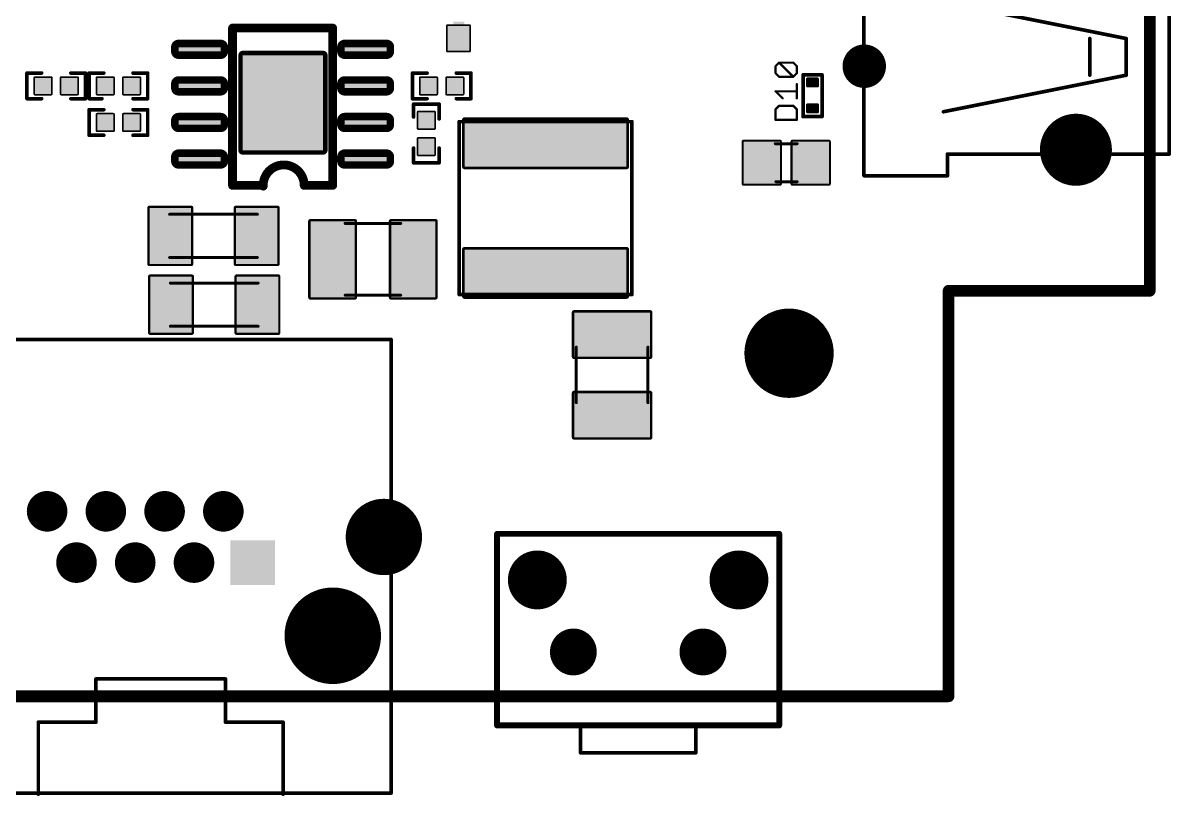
# Model space of a CAD drawing. Extents: x -15 to 107, y -79 to 1.
# Drawn here: x 59.04 to 98.91, y -79.14 to -52.3 of the extents above; entities that cross this region are included whole.
import ezdxf

# ---------------------------------------------------------------- set-up
doc = ezdxf.new("R2010")
doc.units = 0
for name, color, linetype in [('17', 82, 'CONTINUOUS'), ('20', 7, 'CONTINUOUS'), ('21', 253, 'CONTINUOUS'), ('29', 82, 'CONTINUOUS'), ('51', 253, 'CONTINUOUS')]:
    doc.layers.add(name, color=color, linetype=linetype)

# ---------------------------------------------------------------- blocks, each defined once
blk = doc.blocks.new('RECT')
blk.add_solid([(-0.5, -0.5), (0.5, -0.5), (-0.5, 0.5), (0.5, 0.5)])
blk = doc.blocks.new('RECT224256X256256R10')
at = {"const_width": 0.0701}
blk.add_lwpolyline([(0.6658, -0.7307), (0.6658, 0.7307, 0.4142), (0.6307, 0.7658), (-0.6307, 0.7658, 0.4142), (-0.6658, 0.7307), (-0.6658, -0.7307, 0.4142), (-0.6307, -0.7658), (0.6307, -0.7658, 0.4142)], format="xyb", close=True, dxfattribs=at)
blk.add_solid([(-0.6482, -0.7482), (0.6482, -0.7482), (-0.6482, 0.7482), (0.6482, 0.7482)])
blk = doc.blocks.new('RECT107290X107290R17')
at = {"const_width": 0.057}
blk.add_lwpolyline([(0.3068, -0.2783), (0.3068, 0.2783, 0.4142), (0.2783, 0.3068), (-0.2783, 0.3068, 0.4142), (-0.3068, 0.2783), (-0.3068, -0.2783, 0.4142), (-0.2783, -0.3068), (0.2783, -0.3068, 0.4142)], format="xyb", close=True, dxfattribs=at)
blk.add_solid([(-0.2925, -0.2925), (0.2925, -0.2925), (-0.2925, 0.2925), (0.2925, 0.2925)])
blk = doc.blocks.new('RECT272256X448256R10')
at = {"const_width": 0.0851}
blk.add_lwpolyline([(0.8083, -1.3157), (0.8083, 1.3157, 0.4142), (0.7657, 1.3583), (-0.7657, 1.3583, 0.4142), (-0.8083, 1.3157), (-0.8083, -1.3157, 0.4142), (-0.7657, -1.3583), (0.7657, -1.3583, 0.4142)], format="xyb", close=True, dxfattribs=at)
blk.add_solid([(-0.787, -1.337), (0.787, -1.337), (-0.787, 1.337), (0.787, 1.337)])
blk = doc.blocks.new('RECT256256X336256R10')
at = {"const_width": 0.0801}
blk.add_lwpolyline([(0.7608, -0.9707), (0.7608, 0.9707, 0.4142), (0.7207, 1.0108), (-0.7207, 1.0108, 0.4142), (-0.7608, 0.9707), (-0.7608, -0.9707, 0.4142), (-0.7207, -1.0108), (0.7207, -1.0108, 0.4142)], format="xyb", close=True, dxfattribs=at)
blk.add_solid([(-0.7407, -0.9907), (0.7407, -0.9907), (-0.7407, 0.9907), (0.7407, 0.9907)])
blk = doc.blocks.new('RECT56128X72128R34')
at = {"const_width": 0.0596}
blk.add_lwpolyline([(0.1456, -0.1658), (0.1456, 0.1658, 0.4142), (0.1158, 0.1956), (-0.1158, 0.1956, 0.4142), (-0.1456, 0.1658), (-0.1456, -0.1658, 0.4142), (-0.1158, -0.1956), (0.1158, -0.1956, 0.4142)], format="xyb", close=True, dxfattribs=at)
blk.add_solid([(-0.1307, -0.1807), (0.1307, -0.1807), (-0.1307, 0.1807), (0.1307, 0.1807)])
blk = doc.blocks.new('SQUAREP')
blk.add_solid([(-0.5, -0.5), (0.5, -0.5), (-0.5, 0.5), (0.5, 0.5)])
blk = doc.blocks.new('ROUNDP')
at = {"const_width": 0.5}
blk.add_lwpolyline([(0, -0.25, 1), (0, 0.25, 1), (0, -0.25)], format="xyb", dxfattribs=at)
blk = doc.blocks.new('RECT928256X288256R10')
at = {"const_width": 0.0901}
blk.add_lwpolyline([(2.8558, -0.8107), (2.8558, 0.8107, 0.4142), (2.8107, 0.8558), (-2.8107, 0.8558, 0.4142), (-2.8558, 0.8107), (-2.8558, -0.8107, 0.4142), (-2.8107, -0.8558), (2.8107, -0.8558, 0.4142)], format="xyb", close=True, dxfattribs=at)
blk.add_solid([(-2.8332, -0.8332), (2.8332, -0.8332), (-2.8332, 0.8332), (2.8332, 0.8332)])
blk = doc.blocks.new('RECT138582X156464R13')
at = {"const_width": 0.0563}
blk.add_lwpolyline([(0.4049, -0.4327), (0.4049, 0.4327, 0.4142), (0.3768, 0.4608), (-0.3768, 0.4608, 0.4142), (-0.4049, 0.4327), (-0.4049, -0.4327, 0.4142), (-0.3768, -0.4608), (0.3768, -0.4608, 0.4142)], format="xyb", close=True, dxfattribs=at)
blk.add_solid([(-0.3908, -0.4467), (0.3908, -0.4467), (-0.3908, 0.4467), (0.3908, 0.4467)])
blk = doc.blocks.new('RECT107290X316992R78')
at = {"const_width": 0.2615}
blk.add_lwpolyline([(0.2045, -0.7291), (0.2045, 0.7291, 0.4142), (0.0738, 0.8598), (-0.0738, 0.8598, 0.4142), (-0.2045, 0.7291), (-0.2045, -0.7291, 0.4142), (-0.0738, -0.8598), (0.0738, -0.8598, 0.4142)], format="xyb", close=True, dxfattribs=at)
blk.add_solid([(-0.0992, -0.7545), (0.0992, -0.7545), (-0.0992, 0.7545), (0.0992, 0.7545)])
blk = doc.blocks.new('RECT495808X577088R10')
at = {"const_width": 0.1549}
blk.add_lwpolyline([(1.4719, -1.6485), (1.4719, 1.6485, 0.4142), (1.3945, 1.7259), (-1.3945, 1.7259, 0.4142), (-1.4719, 1.6485), (-1.4719, -1.6485, 0.4142), (-1.3945, -1.7259), (1.3945, -1.7259, 0.4142)], format="xyb", close=True, dxfattribs=at)
blk.add_solid([(-1.4199, -1.6739), (1.4199, -1.6739), (-1.4199, 1.6739), (1.4199, 1.6739)])

msp = doc.modelspace()

# ---------------------------------------------------------------- linework, layer by layer
at = {"layer": '20', "const_width": 0.4064}
for points in [[(98.171, -61.595), (98.171, -11.303)], [(91.186, -75.674), (91.186, -61.595)], [(91.186, -61.595), (98.171, -61.595)], [(-10.76, -75.674), (91.186, -75.674)]]:
    msp.add_lwpolyline(points, dxfattribs=at)
at = {"layer": '20', "const_width": 0.2032}
for points in [[(91.2876, -61.595, 1), (91.0844, -61.595)], [(91.186, -61.4934, 1), (91.186, -61.6966)], [(98.171, -61.6966, 1), (98.171, -61.4934)], [(98.0694, -61.595, 1), (98.2726, -61.595)], [(91.0844, -75.674, 1), (91.2876, -75.674)], [(91.186, -75.7756, 1), (91.186, -75.5724)]]:
    msp.add_lwpolyline(points, format="xyb", dxfattribs=at)
at = {"layer": '20'}
for centre, radius in [((85.6463, -63.764), 1.5), ((69.801, -73.572), 1.625)]:
    msp.add_circle(centre, radius, dxfattribs=at)
at = {"layer": '21'}
for points, const_width in [([(88.2482, -57.6), (88.2482, -43)], 0.127), ([(98.8482, -43.75), (98.8482, -56.85)], 0.127), ([(97.3582, -52.84), (91.0082, -51.57)], 0.127), ([(66.3194, -57.9374), (66.3194, -52.4764)], 0.3048), ([(66.3194, -52.4764), (69.7992, -52.4764)], 0.3048), ([(69.7992, -52.4764), (69.7992, -57.9374)], 0.3048), ([(96.0882, -54.11), (96.0882, -52.84)], 0.127), ([(97.3582, -54.11), (97.3582, -52.84)], 0.127), ([(85.1783, -53.7987), (85.3011, -53.6758)], 0.0762), ([(85.1783, -54.0444), (85.1783, -53.7987)], 0.0762), ([(85.3011, -53.6758), (85.7926, -53.6758)], 0.0762), ([(85.7926, -54.1673), (85.3011, -53.6758)], 0.0762), ([(85.7926, -53.6758), (85.9155, -53.7987)], 0.0762), ([(85.9155, -53.7987), (85.9155, -54.0444)], 0.0762), ([(59.69, -54.0385), (59.182, -54.0385)], 0.127), ([(59.182, -54.0385), (59.182, -54.9275)], 0.127), ([(61.214, -54.0385), (60.706, -54.0385)], 0.127), ([(61.214, -54.9275), (61.214, -54.0385)], 0.127), ([(61.849, -54.0385), (61.341, -54.0385)], 0.127), ([(61.341, -54.0385), (61.341, -54.9275)], 0.127), ([(62.865, -54.0385), (63.373, -54.0385)], 0.127), ([(63.373, -54.0385), (63.373, -54.9275)], 0.127), ([(73.0758, -54.0385), (72.5678, -54.0385)], 0.127), ([(72.5678, -54.0385), (72.5678, -54.9275)], 0.127), ([(74.5998, -54.0385), (74.0918, -54.0385)], 0.127), ([(74.5998, -54.9275), (74.5998, -54.0385)], 0.127), ([(85.3011, -54.1673), (85.1783, -54.0444)], 0.0762), ([(85.7926, -54.1673), (85.3011, -54.1673)], 0.0762), ([(85.9155, -54.0444), (85.7926, -54.1673)], 0.0762), ([(86.1314, -55.5498), (86.1314, -54.102)], 0.127), ([(86.1314, -54.102), (86.7918, -54.102)], 0.127), ([(86.7918, -54.102), (86.7918, -55.5498)], 0.127), ([(91.0082, -55.38), (97.3582, -54.11)], 0.127), ([(85.9155, -54.9157), (85.9155, -54.4242)], 0.0762), ([(59.182, -54.9275), (59.69, -54.9275)], 0.127), ([(60.706, -54.9275), (61.214, -54.9275)], 0.127), ([(61.341, -54.9275), (61.7855, -54.9275)], 0.127), ([(63.373, -54.9275), (62.865, -54.9275)], 0.127), ([(72.5678, -54.9275), (73.0758, -54.9275)], 0.127), ([(74.0918, -54.9275), (74.5998, -54.9275)], 0.127), ([(85.424, -54.9157), (85.1783, -54.6699)], 0.0762), ([(85.1783, -54.6699), (85.9155, -54.6699)], 0.0762), ([(61.849, -55.3085), (61.341, -55.3085)], 0.127), ([(61.341, -55.3085), (61.341, -56.1975)], 0.127), ([(63.373, -55.3085), (62.865, -55.3085)], 0.127), ([(63.373, -56.1975), (63.373, -55.3085)], 0.127), ([(73.4949, -55.118), (72.6059, -55.118)], 0.127), ([(72.6059, -55.118), (72.6059, -55.5625)], 0.127), ([(73.4949, -55.626), (73.4949, -55.118)], 0.127), ([(85.3011, -55.1726), (85.1783, -55.2955)], 0.0762), ([(85.1783, -55.2955), (85.1783, -55.6641)], 0.0762), ([(85.7926, -55.1726), (85.3011, -55.1726)], 0.0762), ([(85.9155, -55.2955), (85.7926, -55.1726)], 0.0762), ([(85.9155, -55.6641), (85.9155, -55.2955)], 0.0762), ([(74.1906, -55.7248), (80.1906, -55.7248)], 0.127), ([(74.1906, -61.7248), (74.1906, -55.7248)], 0.127), ([(80.1906, -55.7248), (80.1906, -61.7248)], 0.127), ([(85.1783, -55.6641), (85.9155, -55.6641)], 0.0762), ([(86.7918, -55.5498), (86.1314, -55.5498)], 0.127), ([(61.341, -56.1975), (61.849, -56.1975)], 0.127), ([(62.865, -56.1975), (63.373, -56.1975)], 0.127), ([(72.6059, -57.15), (72.6059, -56.642)], 0.127), ([(73.4949, -56.642), (73.4949, -57.15)], 0.127), ([(98.8482, -56.85), (91.1482, -56.85)], 0.127), ([(91.1482, -56.85), (91.1482, -57.6)], 0.127), ([(73.4949, -57.15), (72.6059, -57.15)], 0.127), ([(66.3194, -57.9374), (67.3354, -57.9374)], 0.3048), ([(69.7992, -57.9374), (68.8086, -57.9374)], 0.3048), ([(91.1482, -57.6), (88.2482, -57.6)], 0.127), ([(80.1906, -61.7248), (74.1906, -61.7248)], 0.127), ([(71.826, -63.282), (39.326, -63.282)], 0.127), ([(71.826, -79.032), (71.826, -63.282)], 0.127), ([(85.3059, -70.0339), (75.5061, -70.0339)], 0.2032), ([(75.5061, -70.0339), (75.5061, -76.684)], 0.2032), ([(85.3059, -76.684), (85.3059, -70.0339)], 0.2032), ([(66.076, -75.072), (61.576, -75.072)], 0.127), ([(61.576, -75.072), (61.576, -76.572)], 0.127), ([(66.076, -76.572), (66.076, -75.072)], 0.127), ([(61.576, -76.572), (59.576, -76.572)], 0.127), ([(59.576, -76.572), (59.576, -79.072)], 0.127), ([(68.076, -76.572), (66.076, -76.572)], 0.127), ([(68.076, -79.072), (68.076, -76.572)], 0.127), ([(75.5061, -76.684), (78.406, -76.684)], 0.2032), ([(78.406, -76.684), (82.406, -76.684)], 0.2032), ([(78.406, -76.684), (78.406, -77.634)], 0.127), ([(82.406, -76.684), (85.3059, -76.684)], 0.2032), ([(82.406, -77.634), (82.406, -76.684)], 0.127), ([(78.406, -77.634), (82.406, -77.634)], 0.127), ([(71.826, -79.032), (39.326, -79.032)], 0.127)]:
    msp.add_lwpolyline(points, dxfattribs=dict(at, const_width=const_width))
for points, const_width in [([(66.3956, -52.4764, 1), (66.2432, -52.4764)], 0.1524), ([(66.3194, -52.4002, 1), (66.3194, -52.5526)], 0.1524), ([(69.8754, -52.4764, 1), (69.723, -52.4764)], 0.1524), ([(69.7992, -52.5526, 1), (69.7992, -52.4002)], 0.1524), ([(96.12, -52.84, 1), (96.0564, -52.84)], 0.0635), ([(97.39, -52.84, 1), (97.3265, -52.84)], 0.0635), ([(97.352, -52.8711, 1), (97.3644, -52.8089)], 0.0635), ([(85.1973, -53.7987, 1), (85.1592, -53.7987)], 0.0381), ([(85.1648, -53.7852, 1), (85.1917, -53.8121)], 0.0381), ([(85.3011, -53.6567, 1), (85.3011, -53.6948)], 0.0381), ([(85.3146, -53.6623, 1), (85.2877, -53.6893)], 0.0381), ([(85.3146, -53.6893, 1), (85.2877, -53.6623)], 0.0381), ([(85.8061, -53.6623, 1), (85.7792, -53.6893)], 0.0381), ([(85.7926, -53.6948, 1), (85.7926, -53.6567)], 0.0381), ([(85.9346, -53.7987, 1), (85.8965, -53.7987)], 0.0381), ([(85.902, -53.8121, 1), (85.929, -53.7852)], 0.0381), ([(59.182, -54.0067, 1), (59.182, -54.0703)], 0.0635), ([(59.2138, -54.0385, 1), (59.1502, -54.0385)], 0.0635), ([(59.69, -54.0703, 1), (59.69, -54.0067)], 0.0635), ([(60.706, -54.0067, 1), (60.706, -54.0703)], 0.0635), ([(61.2458, -54.0385, 1), (61.1823, -54.0385)], 0.0635), ([(61.214, -54.0703, 1), (61.214, -54.0067)], 0.0635), ([(61.3728, -54.0385, 1), (61.3092, -54.0385)], 0.0635), ([(61.341, -54.0067, 1), (61.341, -54.0703)], 0.0635), ([(61.849, -54.0703, 1), (61.849, -54.0067)], 0.0635), ([(62.865, -54.0067, 1), (62.865, -54.0703)], 0.0635), ([(63.4048, -54.0385, 1), (63.3413, -54.0385)], 0.0635), ([(63.373, -54.0703, 1), (63.373, -54.0067)], 0.0635), ([(72.5678, -54.0067, 1), (72.5678, -54.0703)], 0.0635), ([(72.5996, -54.0385, 1), (72.5361, -54.0385)], 0.0635), ([(73.0758, -54.0703, 1), (73.0758, -54.0067)], 0.0635), ([(74.0918, -54.0067, 1), (74.0918, -54.0703)], 0.0635), ([(74.6316, -54.0385, 1), (74.568, -54.0385)], 0.0635), ([(74.5998, -54.0703, 1), (74.5998, -54.0067)], 0.0635), ([(85.1917, -54.0309, 1), (85.1648, -54.0579)], 0.0381), ([(85.1592, -54.0444, 1), (85.1973, -54.0444)], 0.0381), ([(85.3011, -54.1482, 1), (85.3011, -54.1863)], 0.0381), ([(85.2877, -54.1807, 1), (85.3146, -54.1538)], 0.0381), ([(85.7792, -54.1538, 1), (85.8061, -54.1807)], 0.0381), ([(85.7792, -54.1807, 1), (85.8061, -54.1538)], 0.0381), ([(85.7926, -54.1863, 1), (85.7926, -54.1482)], 0.0381), ([(85.8965, -54.0444, 1), (85.9346, -54.0444)], 0.0381), ([(85.929, -54.0579, 1), (85.902, -54.0309)], 0.0381), ([(86.1632, -54.102, 1), (86.0996, -54.102)], 0.0635), ([(86.1314, -54.0703, 1), (86.1314, -54.1338)], 0.0635), ([(86.8236, -54.102, 1), (86.7601, -54.102)], 0.0635), ([(86.7918, -54.1338, 1), (86.7918, -54.0703)], 0.0635), ([(96.0564, -54.11, 1), (96.12, -54.11)], 0.0635), ([(97.3265, -54.11, 1), (97.39, -54.11)], 0.0635), ([(97.3644, -54.1411, 1), (97.352, -54.0789)], 0.0635), ([(85.9346, -54.4242, 1), (85.8965, -54.4242)], 0.0381), ([(59.182, -54.8957, 1), (59.182, -54.9593)], 0.0635), ([(59.1502, -54.9275, 1), (59.2138, -54.9275)], 0.0635), ([(59.69, -54.9593, 1), (59.69, -54.8957)], 0.0635), ([(60.706, -54.8957, 1), (60.706, -54.9593)], 0.0635), ([(61.1823, -54.9275, 1), (61.2458, -54.9275)], 0.0635), ([(61.214, -54.9593, 1), (61.214, -54.8957)], 0.0635), ([(61.3092, -54.9275, 1), (61.3728, -54.9275)], 0.0635), ([(61.341, -54.8957, 1), (61.341, -54.9593)], 0.0635), ([(61.7855, -54.9593, 1), (61.7855, -54.8957)], 0.0635), ([(62.865, -54.8957, 1), (62.865, -54.9593)], 0.0635), ([(63.3413, -54.9275, 1), (63.4048, -54.9275)], 0.0635), ([(63.373, -54.9593, 1), (63.373, -54.8957)], 0.0635), ([(72.5678, -54.8957, 1), (72.5678, -54.9593)], 0.0635), ([(72.5361, -54.9275, 1), (72.5996, -54.9275)], 0.0635), ([(73.0758, -54.9593, 1), (73.0758, -54.8957)], 0.0635), ([(74.0918, -54.8957, 1), (74.0918, -54.9593)], 0.0635), ([(74.568, -54.9275, 1), (74.6316, -54.9275)], 0.0635), ([(74.5998, -54.9593, 1), (74.5998, -54.8957)], 0.0635), ([(85.1917, -54.6565, 1), (85.1648, -54.6834)], 0.0381), ([(85.1783, -54.6509, 1), (85.1783, -54.689)], 0.0381), ([(85.4105, -54.9292, 1), (85.4375, -54.9022)], 0.0381), ([(85.8965, -54.9157, 1), (85.9346, -54.9157)], 0.0381), ([(85.9155, -54.689, 1), (85.9155, -54.6509)], 0.0381), ([(61.3728, -55.3085, 1), (61.3092, -55.3085)], 0.0635), ([(61.341, -55.2767, 1), (61.341, -55.3403)], 0.0635), ([(61.849, -55.3403, 1), (61.849, -55.2767)], 0.0635), ([(62.865, -55.2767, 1), (62.865, -55.3403)], 0.0635), ([(63.4048, -55.3085, 1), (63.3413, -55.3085)], 0.0635), ([(63.373, -55.3403, 1), (63.373, -55.2767)], 0.0635), ([(72.6059, -55.0862, 1), (72.6059, -55.1498)], 0.0635), ([(72.6377, -55.118, 1), (72.5742, -55.118)], 0.0635), ([(73.5267, -55.118, 1), (73.4631, -55.118)], 0.0635), ([(73.4949, -55.1498, 1), (73.4949, -55.0862)], 0.0635), ([(85.1648, -55.282, 1), (85.1917, -55.309)], 0.0381), ([(85.1973, -55.2955, 1), (85.1592, -55.2955)], 0.0381), ([(85.3011, -55.1536, 1), (85.3011, -55.1917)], 0.0381), ([(85.3146, -55.1861, 1), (85.2877, -55.1591)], 0.0381), ([(85.8061, -55.1591, 1), (85.7792, -55.1861)], 0.0381), ([(85.7926, -55.1917, 1), (85.7926, -55.1536)], 0.0381), ([(85.9346, -55.2955, 1), (85.8965, -55.2955)], 0.0381), ([(85.902, -55.309, 1), (85.929, -55.282)], 0.0381), ([(91.002, -55.3489, 1), (91.0144, -55.4111)], 0.0635), ([(72.5742, -55.5625, 1), (72.6377, -55.5625)], 0.0635), ([(73.4631, -55.626, 1), (73.5267, -55.626)], 0.0635), ([(74.1906, -55.693, 1), (74.1906, -55.7566)], 0.0635), ([(74.2224, -55.7248, 1), (74.1589, -55.7248)], 0.0635), ([(80.2224, -55.7248, 1), (80.1589, -55.7248)], 0.0635), ([(80.1906, -55.7566, 1), (80.1906, -55.693)], 0.0635), ([(85.1783, -55.6451, 1), (85.1783, -55.6832)], 0.0381), ([(85.1592, -55.6641, 1), (85.1973, -55.6641)], 0.0381), ([(85.8965, -55.6641, 1), (85.9346, -55.6641)], 0.0381), ([(85.9155, -55.6832, 1), (85.9155, -55.6451)], 0.0381), ([(86.0996, -55.5498, 1), (86.1632, -55.5498)], 0.0635), ([(86.1314, -55.5181, 1), (86.1314, -55.5816)], 0.0635), ([(86.7601, -55.5498, 1), (86.8236, -55.5498)], 0.0635), ([(86.7918, -55.5816, 1), (86.7918, -55.5181)], 0.0635), ([(61.3092, -56.1975, 1), (61.3728, -56.1975)], 0.0635), ([(61.341, -56.1658, 1), (61.341, -56.2293)], 0.0635), ([(61.849, -56.2293, 1), (61.849, -56.1658)], 0.0635), ([(62.865, -56.1658, 1), (62.865, -56.2293)], 0.0635), ([(63.3413, -56.1975, 1), (63.4048, -56.1975)], 0.0635), ([(63.373, -56.2293, 1), (63.373, -56.1658)], 0.0635), ([(72.6377, -56.642, 1), (72.5742, -56.642)], 0.0635), ([(73.5267, -56.642, 1), (73.4631, -56.642)], 0.0635), ([(91.1482, -56.8182, 1), (91.1482, -56.8818)], 0.0635), ([(91.18, -56.85, 1), (91.1165, -56.85)], 0.0635), ([(98.8165, -56.85, 1), (98.88, -56.85)], 0.0635), ([(98.8482, -56.8818, 1), (98.8482, -56.8182)], 0.0635), ([(68.8086, -57.912, 1), (67.3862, -57.9628)], 0.3048), ([(72.6059, -57.1183, 1), (72.6059, -57.1818)], 0.0635), ([(72.5742, -57.15, 1), (72.6377, -57.15)], 0.0635), ([(73.4631, -57.15, 1), (73.5267, -57.15)], 0.0635), ([(73.4949, -57.1818, 1), (73.4949, -57.1183)], 0.0635), ([(66.3194, -57.8612, 1), (66.3194, -58.0136)], 0.1524), ([(67.3354, -58.0136, 1), (67.3354, -57.8612)], 0.1524), ([(68.8086, -57.8612, 1), (68.8086, -58.0136)], 0.1524), ([(69.7992, -58.0136, 1), (69.7992, -57.8612)], 0.1524), ([(88.2482, -57.5682, 1), (88.2482, -57.6318)], 0.0635), ([(88.2165, -57.6, 1), (88.28, -57.6)], 0.0635), ([(91.1165, -57.6, 1), (91.18, -57.6)], 0.0635), ([(91.1482, -57.6318, 1), (91.1482, -57.5682)], 0.0635), ([(66.2432, -57.9374, 1), (66.3956, -57.9374)], 0.1524), ([(67.31, -57.9655, 1), (67.4624, -57.9601)], 0.1524), ([(68.7324, -57.9147, 1), (68.8848, -57.9093)], 0.1524), ([(69.723, -57.9374, 1), (69.8754, -57.9374)], 0.1524), ([(74.1906, -61.693, 1), (74.1906, -61.7566)], 0.0635), ([(74.1589, -61.7248, 1), (74.2224, -61.7248)], 0.0635), ([(80.1589, -61.7248, 1), (80.2224, -61.7248)], 0.0635), ([(80.1906, -61.7566, 1), (80.1906, -61.693)], 0.0635), ([(71.8578, -63.282, 1), (71.7943, -63.282)], 0.0635), ([(71.826, -63.3138, 1), (71.826, -63.2503)], 0.0635), ([(75.5061, -69.9831, 1), (75.5061, -70.0847)], 0.1016), ([(75.5569, -70.0339, 1), (75.4553, -70.0339)], 0.1016), ([(85.3567, -70.0339, 1), (85.2551, -70.0339)], 0.1016), ([(85.3059, -70.0847, 1), (85.3059, -69.9831)], 0.1016), ([(61.6078, -75.072, 1), (61.5442, -75.072)], 0.0635), ([(61.576, -75.0403, 1), (61.576, -75.1038)], 0.0635), ([(66.1078, -75.072, 1), (66.0443, -75.072)], 0.0635), ([(66.076, -75.1038, 1), (66.076, -75.0403)], 0.0635), ([(59.6078, -76.572, 1), (59.5442, -76.572)], 0.0635), ([(59.576, -76.5403, 1), (59.576, -76.6038)], 0.0635), ([(61.5442, -76.572, 1), (61.6078, -76.572)], 0.0635), ([(61.576, -76.6038, 1), (61.576, -76.5403)], 0.0635), ([(66.076, -76.5403, 1), (66.076, -76.6038)], 0.0635), ([(66.0443, -76.572, 1), (66.1078, -76.572)], 0.0635), ([(68.1078, -76.572, 1), (68.0443, -76.572)], 0.0635), ([(68.076, -76.6038, 1), (68.076, -76.5403)], 0.0635), ([(75.5061, -76.6332, 1), (75.5061, -76.7348)], 0.1016), ([(75.4553, -76.684, 1), (75.5569, -76.684)], 0.1016), ([(78.406, -76.6332, 1), (78.406, -76.7348)], 0.1016), ([(78.4378, -76.684, 1), (78.3743, -76.684)], 0.0635), ([(78.406, -76.7348, 1), (78.406, -76.6332)], 0.1016), ([(82.406, -76.6332, 1), (82.406, -76.7348)], 0.1016), ([(82.4378, -76.684, 1), (82.3743, -76.684)], 0.0635), ([(82.406, -76.7348, 1), (82.406, -76.6332)], 0.1016), ([(85.2551, -76.684, 1), (85.3567, -76.684)], 0.1016), ([(85.3059, -76.7348, 1), (85.3059, -76.6332)], 0.1016), ([(78.406, -77.6022, 1), (78.406, -77.6658)], 0.0635), ([(78.3743, -77.634, 1), (78.4378, -77.634)], 0.0635), ([(82.3743, -77.634, 1), (82.4378, -77.634)], 0.0635), ([(82.406, -77.6658, 1), (82.406, -77.6022)], 0.0635), ([(59.5442, -79.072, 1), (59.6078, -79.072)], 0.0635), ([(68.0443, -79.072, 1), (68.1078, -79.072)], 0.0635), ([(71.7943, -79.032, 1), (71.8578, -79.032)], 0.0635), ([(71.826, -79.0638, 1), (71.826, -79.0003)], 0.0635)]:
    msp.add_lwpolyline(points, format="xyb", dxfattribs=dict(at, const_width=const_width))
at = {"layer": '29'}
for points, const_width in [([(85.6463, -64.5394, 1), (85.6463, -62.9886, 1), (85.6463, -64.5394)], 1.5508), ([(69.801, -74.4099, 1), (69.801, -72.7341, 1), (69.801, -74.4099)], 1.6758)]:
    msp.add_lwpolyline(points, format="xyb", dxfattribs=dict(at, const_width=const_width))
at = {"layer": '51', "const_width": 0.1016}
for points in [[(85.1662, -56.49), (85.9282, -56.49)], [(85.1912, -57.81), (85.9282, -57.81)], [(64.134, -58.94), (67.184, -58.94)], [(72.1614, -59.2582), (70.231, -59.2582)], [(67.184, -60.44), (64.134, -60.44)], [(64.1594, -61.3276), (67.2094, -61.3276)], [(72.1614, -61.7474), (70.231, -61.7474)], [(67.2094, -62.8276), (64.1594, -62.8276)], [(78.2574, -63.5508), (78.2574, -65.4812)], [(80.7466, -63.5508), (80.7466, -65.4812)]]:
    msp.add_lwpolyline(points, dxfattribs=at)
at = {"layer": '51', "const_width": 0.0508}
for points in [[(85.1662, -56.4646, 1), (85.1662, -56.5154)], [(85.9282, -56.5154, 1), (85.9282, -56.4646)], [(85.1912, -57.7846, 1), (85.1912, -57.8354)], [(85.9282, -57.8354, 1), (85.9282, -57.7846)], [(64.134, -58.9146, 1), (64.134, -58.9654)], [(67.184, -58.9654, 1), (67.184, -58.9146)], [(70.231, -59.2328, 1), (70.231, -59.2836)], [(72.1614, -59.2836, 1), (72.1614, -59.2328)], [(64.134, -60.4146, 1), (64.134, -60.4654)], [(67.184, -60.4654, 1), (67.184, -60.4146)], [(64.1594, -61.3022, 1), (64.1594, -61.353)], [(67.2094, -61.353, 1), (67.2094, -61.3022)], [(70.231, -61.722, 1), (70.231, -61.7728)], [(72.1614, -61.7728, 1), (72.1614, -61.722)], [(64.1594, -62.8022, 1), (64.1594, -62.853)], [(67.2094, -62.853, 1), (67.2094, -62.8022)], [(78.2828, -63.5508, 1), (78.232, -63.5508)], [(80.772, -63.5508, 1), (80.7212, -63.5508)], [(78.232, -65.4812, 1), (78.2828, -65.4812)], [(80.7212, -65.4812, 1), (80.772, -65.4812)]]:
    msp.add_lwpolyline(points, format="xyb", dxfattribs=at)

# ---------------------------------------------------------------- block references
at = {"layer": '17'}
for p, xscale, yscale in [((88.2582, -53.8), 1.408, 1.408), ((88.2582, -53.8), 1.408, 1.408), ((95.6082, -56.7), 2.4, 2.4), ((95.6082, -56.7), 2.4, 2.4)]:
    msp.add_blockref('ROUNDP', p, dxfattribs=dict(at, xscale=xscale, yscale=yscale))
for name, p, xscale, yscale, rotation in [('ROUNDP', (59.881, -69.252), 1.308, 1.308, 180), ('ROUNDP', (59.881, -69.252), 1.308, 1.308, 180), ('ROUNDP', (61.921, -69.252), 1.308, 1.308, 180), ('ROUNDP', (61.921, -69.252), 1.308, 1.308, 180), ('ROUNDP', (63.961, -69.252), 1.308, 1.308, 180), ('ROUNDP', (63.961, -69.252), 1.308, 1.308, 180), ('ROUNDP', (66.001, -69.252), 1.308, 1.308, 180), ('ROUNDP', (66.001, -69.252), 1.308, 1.308, 180), ('ROUNDP', (71.576, -70.142), 2.55, 2.55, 180), ('ROUNDP', (71.576, -70.142), 2.55, 2.55, 180), ('ROUNDP', (60.901, -71.032), 1.308, 1.308, 180), ('ROUNDP', (60.901, -71.032), 1.308, 1.308, 180), ('ROUNDP', (62.941, -71.032), 1.308, 1.308, 180), ('ROUNDP', (62.941, -71.032), 1.308, 1.308, 180), ('ROUNDP', (64.981, -71.032), 1.308, 1.308, 180), ('ROUNDP', (64.981, -71.032), 1.308, 1.308, 180), ('SQUAREP', (67.021, -71.032), 1.4478, 1.4478, 180), ('SQUAREP', (67.021, -71.032), 1.4478, 1.4478, 180), ('ROUNDP', (76.906, -71.634), 1.9431, 1.9431, 90), ('ROUNDP', (76.906, -71.634), 1.9431, 1.9431, 90), ('ROUNDP', (83.906, -71.634), 1.9431, 1.9431, 90), ('ROUNDP', (83.906, -71.634), 1.9431, 1.9431, 90), ('ROUNDP', (78.156, -74.134), 1.524, 1.524, 90), ('ROUNDP', (78.156, -74.134), 1.524, 1.524, 90), ('ROUNDP', (82.656, -74.134), 1.524, 1.524, 90), ('ROUNDP', (82.656, -74.134), 1.524, 1.524, 90)]:
    msp.add_blockref(name, p, dxfattribs=dict(at, xscale=xscale, yscale=yscale, rotation=rotation))
at = {"layer": '29'}
for name, p in [('RECT138582X156464R13', (74.168, -52.832)), ('RECT107290X107290R17', (61.8998, -54.483)), ('RECT107290X107290R17', (62.8142, -54.483)), ('RECT107290X107290R17', (73.1266, -54.483)), ('RECT107290X107290R17', (74.041, -54.483)), ('RECT928256X288256R10', (77.1906, -56.4748)), ('RECT224256X256256R10', (84.6972, -57.15)), ('RECT224256X256256R10', (86.3972, -57.15)), ('RECT256256X336256R10', (64.159, -59.69)), ('RECT256256X336256R10', (67.159, -59.69)), ('RECT928256X288256R10', (77.1906, -60.9748)), ('RECT256256X336256R10', (64.1844, -62.0776)), ('RECT256256X336256R10', (67.1844, -62.0776))]:
    msp.add_blockref(name, p, dxfattribs=at)
for name, p, rotation in [('RECT107290X316992R78', (65.1764, -53.213), 270), ('RECT107290X316992R78', (70.9422, -53.213), 270), ('RECT495808X577088R10', (68.072, -55.0672), 180), ('RECT107290X107290R17', (59.7408, -54.483), 180), ('RECT107290X107290R17', (60.6552, -54.483), 180), ('RECT107290X316992R78', (65.1764, -54.483), 270), ('RECT107290X316992R78', (70.9422, -54.483), 270), ('RECT56128X72128R34', (86.4616, -54.3632), 90), ('RECT107290X107290R17', (61.8998, -55.753), 180), ('RECT107290X107290R17', (62.8142, -55.753), 180), ('RECT107290X316992R78', (65.1764, -55.753), 270), ('RECT107290X316992R78', (70.9422, -55.753), 270), ('RECT107290X107290R17', (73.0504, -55.6768), 270), ('RECT56128X72128R34', (86.4616, -55.2632), 90), ('RECT107290X107290R17', (73.0504, -56.5912), 270), ('RECT107290X316992R78', (65.1764, -57.023), 270), ('RECT107290X316992R78', (70.9422, -57.023), 270), ('RECT272256X448256R10', (69.7962, -60.5028), 180), ('RECT272256X448256R10', (72.5962, -60.5028), 180), ('RECT272256X448256R10', (79.502, -63.116), 270), ('RECT272256X448256R10', (79.502, -65.916), 270)]:
    msp.add_blockref(name, p, dxfattribs=dict(at, rotation=rotation))
for p, xscale, yscale in [((88.2582, -53.8), 1.5096, 1.5096), ((95.6082, -56.7), 2.5016, 2.5016)]:
    msp.add_blockref('ROUNDP', p, dxfattribs=dict(at, xscale=xscale, yscale=yscale))
for name, p, xscale, yscale, rotation in [('ROUNDP', (59.881, -69.252), 1.4096, 1.4096, 180), ('ROUNDP', (61.921, -69.252), 1.4096, 1.4096, 180), ('ROUNDP', (63.961, -69.252), 1.4096, 1.4096, 180), ('ROUNDP', (66.001, -69.252), 1.4096, 1.4096, 180), ('ROUNDP', (71.576, -70.142), 2.6516, 2.6516, 180), ('ROUNDP', (60.901, -71.032), 1.4096, 1.4096, 180), ('ROUNDP', (62.941, -71.032), 1.4096, 1.4096, 180), ('ROUNDP', (64.981, -71.032), 1.4096, 1.4096, 180), ('SQUAREP', (67.021, -71.032), 1.5494, 1.5494, 180), ('ROUNDP', (76.906, -71.634), 2.0447, 2.0447, 90), ('ROUNDP', (83.906, -71.634), 2.0447, 2.0447, 90), ('ROUNDP', (78.156, -74.134), 1.6256, 1.6256, 90), ('ROUNDP', (82.656, -74.134), 1.6256, 1.6256, 90)]:
    msp.add_blockref(name, p, dxfattribs=dict(at, xscale=xscale, yscale=yscale, rotation=rotation))
at = {"layer": '51'}
for p, xscale, yscale in [((74.1807, -52.5018), 0.381, 0.508), ((84.83, -57.1489), 0.7501, 1.4501), ((86.2779, -57.1489), 0.7501, 1.4501), ((64.309, -59.69), 0.5, 1.6), ((67.009, -59.69), 0.5, 1.6), ((64.3344, -62.0776), 0.5, 1.6), ((67.0344, -62.0776), 0.5, 1.6)]:
    msp.add_blockref('RECT', p, dxfattribs=dict(at, xscale=xscale, yscale=yscale))
at = {"layer": '51', "xscale": 0.7501, "yscale": 2.5999}
for p, rotation in [((69.8695, -60.4983), 180), ((72.523, -60.5074), 180), ((79.5066, -63.1893), 270), ((79.4975, -65.8428), 270)]:
    msp.add_blockref('RECT', p, dxfattribs=dict(at, rotation=rotation))

doc.saveas('drawing.dxf')
